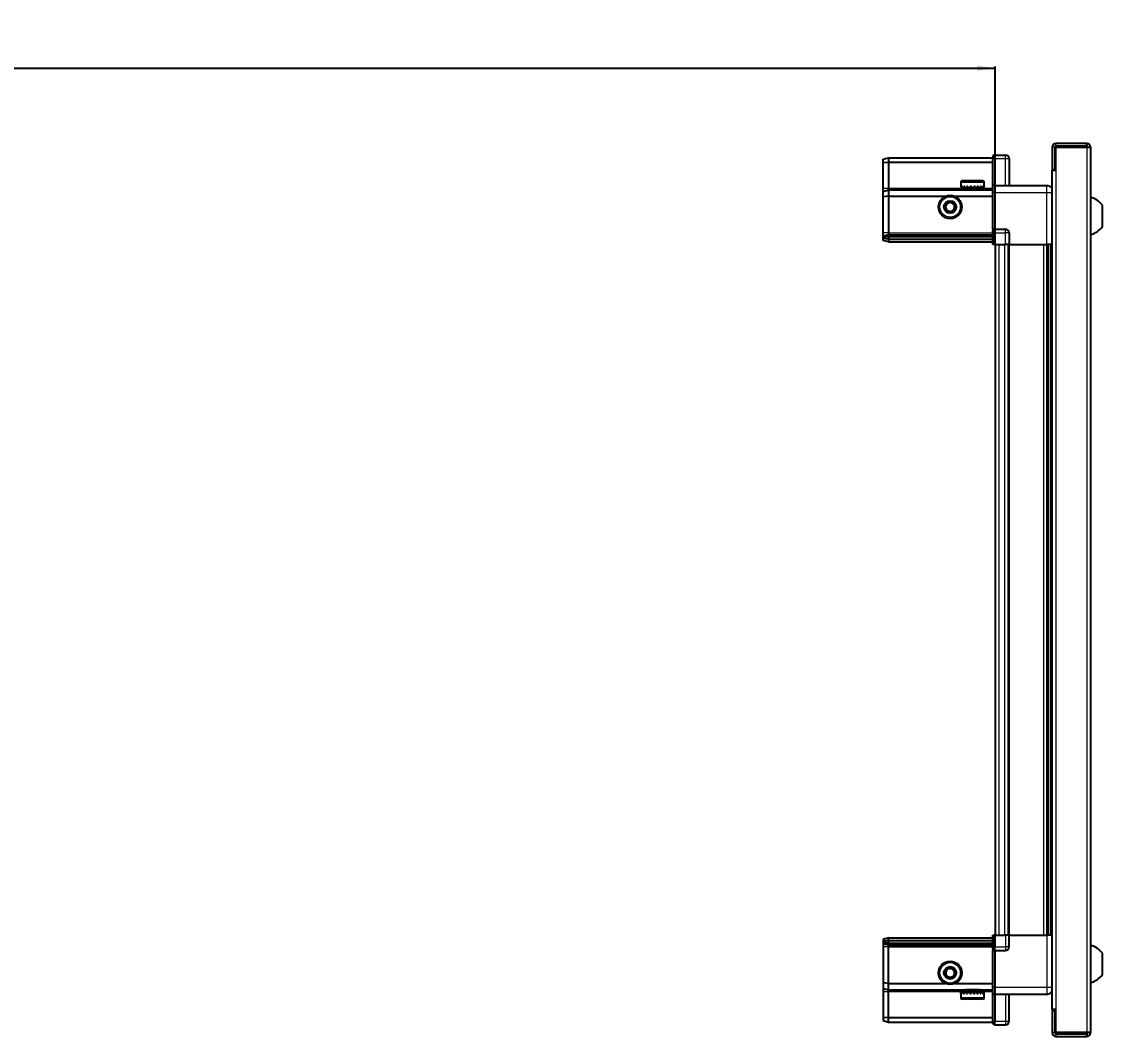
# Model space of a CAD drawing. Header units: millimetres. Extents: x 834 to 4260, y -409 to 1868.
# Drawn here: x 2666 to 3270, y 1227 to 1794 of the extents above; entities that cross this region are included whole.
import ezdxf

# ---------------------------------------------------------------- set-up
doc = ezdxf.new("R2010")
doc.units = ezdxf.units.MM
doc.layers.add('FORMAT', color=7, linetype='Continuous')
doc.styles.add('SLDTEXTSTYLE0', font='TXT', dxfattribs={"width": 0.75})
doc.dimstyles.new('SLDDIMSTYLE0', dxfattribs={"dimtxt": 20, "dimasz": 10, "dimexe": 0, "dimexo": 0.0625, "dimgap": 5, "dimtad": 2, "dimdec": 1, "dimrnd": 1e-09, "dimzin": 12, "dimdsep": 46, "dimtxsty": 'SLDTEXTSTYLE0', "dimsah": 1, "dimcen": 0.09, "dimadec": 0, "dimazin": 3, "dimtfac": 1, "dimtofl": 0, "dimtmove": 0, "dimatfit": 3, "dimfxl": 0, "dimfrac": 2, "dimtolj": 1, "dimtzin": 12, "dimarcsym": 0})

# ---------------------------------------------------------------- blocks, each defined once
blk = doc.blocks.new('_D_4')
at = {"layer": 'FORMAT'}
for p, q in [((1910.07, 1669.77), (1910.07, 1769.26)), ((1910.07, 1768.26), (3210.07, 1768.26)), ((3210.07, 1669.77), (3210.07, 1769.26))]:
    blk.add_line(p, q, dxfattribs=at)
for points in [[(1910.07, 1768.26), (1920.07, 1766.72), (1920.07, 1769.8)], [(3210.07, 1768.26), (3200.07, 1769.8), (3200.07, 1766.72)]]:
    blk.add_solid(points, dxfattribs=at)
at = {"layer": 'FORMAT', "insert": (2530.51, 1794.04), "char_height": 20, "attachment_point": 1, "style": 'SLDTEXTSTYLE0'}
blk.add_mtext('1300', dxfattribs=at)

msp = doc.modelspace()

# ---------------------------------------------------------------- linework, layer by layer
at = {"color": 7, "linetype": 'Continuous', "lineweight": 25}
for p, q in [((3241.92, 1724.16), (3241.92, 1711.76)), ((3243.42, 1724.16), (3243.42, 1711.76)), ((3243.92, 1711.26), (3243.92, 1724.16)), ((3243.92, 1724.16), (3261.32, 1724.16)), ((3261.32, 1726.26), (3244.02, 1726.26)), ((3261.32, 1724.76), (3244.02, 1724.76)), ((3261.32, 1724.76), (3261.32, 1726.26)), ((3261.32, 1724.16), (3263.42, 1724.16)), ((3263.42, 1724.16), (3263.42, 1229.36)), ((3147.42, 1717.45), (3150.42, 1718.26)), ((3147.42, 1715.6), (3147.42, 1717.45)), ((3147.42, 1715.6), (3150.42, 1715.76)), ((3147.42, 1701.26), (3147.42, 1715.6)), ((3150.42, 1718.26), (3150.42, 1715.76)), ((3150.42, 1718.26), (3208.72, 1718.26)), ((3150.42, 1715.76), (3150.42, 1701.26)), ((3150.42, 1715.76), (3208.72, 1715.76)), ((3209.59, 1719.76), (3208.72, 1719.26)), ((3209.59, 1719.76), (3208.72, 1719.26)), ((3208.72, 1719.26), (3208.72, 1717.76)), ((3208.72, 1702.96), (3208.72, 1717.76)), ((3209.92, 1719.76), (3209.59, 1719.76)), ((3209.92, 1719.76), (3209.59, 1719.76)), ((3209.92, 1717.76), (3209.92, 1719.76)), ((3209.92, 1719.76), (3209.92, 1719.76)), ((3209.92, 1719.76), (3215.92, 1719.76)), ((3209.92, 1717.76), (3209.92, 1702.96)), ((3217.92, 1717.76), (3217.92, 1702.76)), ((3241.82, 1711.26), (3241.82, 1242.26)), ((3241.82, 1711.26), (3243.92, 1711.26)), ((3241.92, 1711.76), (3243.42, 1711.76)), ((3190.92, 1704.66), (3190.92, 1701.76)), ((3191.72, 1705.46), (3203.12, 1705.46)), ((3203.92, 1701.76), (3203.92, 1704.66)), ((3147.42, 1699.45), (3147.42, 1701.26)), ((3147.42, 1699.45), (3150.42, 1700.26)), ((3147.42, 1696.42), (3147.42, 1699.45)), ((3150.42, 1701.26), (3150.42, 1700.26)), ((3150.42, 1700.26), (3150.42, 1696.76)), ((3150.42, 1700.26), (3208.72, 1700.26)), ((3190.92, 1701.76), (3190.96, 1701.76)), ((3191.08, 1702.26), (3190.96, 1702.26)), ((3190.96, 1702.26), (3190.96, 1701.76)), ((3190.96, 1701.76), (3191.08, 1701.76)), ((3191.08, 1702.26), (3191.08, 1701.76)), ((3191.08, 1701.76), (3191.49, 1701.76)), ((3191.83, 1702.26), (3191.49, 1702.26)), ((3191.49, 1702.26), (3191.49, 1701.76)), ((3191.49, 1701.76), (3191.83, 1701.76)), ((3191.83, 1702.26), (3191.83, 1701.76)), ((3191.83, 1701.76), (3192.6, 1701.76)), ((3193.12, 1702.26), (3192.6, 1702.26)), ((3192.6, 1702.26), (3192.6, 1701.76)), ((3192.6, 1701.76), (3193.12, 1701.76)), ((3193.02, 1701.76), (3193.02, 1701.66)), ((3193.02, 1701.66), (3201.82, 1701.66)), ((3193.12, 1702.26), (3193.12, 1701.76)), ((3193.12, 1701.76), (3194.18, 1701.76)), ((3193.42, 1701.26), (3194.11, 1700.77)), ((3193.42, 1701.26), (3201.42, 1701.26)), ((3194.11, 1700.77), (3193.42, 1700.29)), ((3193.42, 1700.29), (3193.42, 1700.26)), ((3193.42, 1700.29), (3201.42, 1700.29)), ((3194.11, 1700.77), (3200.73, 1700.77)), ((3194.84, 1702.26), (3194.18, 1702.26)), ((3194.18, 1702.26), (3194.18, 1701.76)), ((3194.18, 1701.76), (3194.84, 1701.76)), ((3194.84, 1702.26), (3194.84, 1701.76)), ((3194.84, 1701.76), (3196.08, 1701.76)), ((3196.81, 1702.26), (3196.08, 1702.26)), ((3196.08, 1702.26), (3196.08, 1701.76)), ((3196.08, 1701.76), (3196.51, 1701.76)), ((3196.51, 1702.26), (3196.51, 1701.76)), ((3196.81, 1702.26), (3196.81, 1701.76)), ((3196.81, 1701.76), (3198.11, 1701.76)), ((3198.84, 1702.26), (3198.11, 1702.26)), ((3198.11, 1702.26), (3198.11, 1701.76)), ((3198.38, 1702.26), (3198.38, 1701.76)), ((3198.38, 1701.76), (3198.84, 1701.76)), ((3198.84, 1702.26), (3198.84, 1701.76)), ((3198.84, 1701.76), (3200.08, 1701.76)), ((3200.73, 1702.26), (3200.08, 1702.26)), ((3200.08, 1702.26), (3200.08, 1701.76)), ((3200.08, 1701.76), (3200.73, 1701.76)), ((3200.73, 1702.26), (3200.73, 1701.76)), ((3200.73, 1701.76), (3201.78, 1701.76)), ((3200.73, 1700.77), (3201.42, 1701.26)), ((3201.42, 1700.29), (3200.73, 1700.77)), ((3201.42, 1700.26), (3201.42, 1700.29)), ((3202.3, 1702.26), (3201.78, 1702.26)), ((3201.78, 1702.26), (3201.78, 1701.76)), ((3201.78, 1701.76), (3202.3, 1701.76)), ((3201.82, 1701.66), (3201.82, 1701.76)), ((3202.3, 1702.26), (3202.3, 1701.76)), ((3202.3, 1701.76), (3203.06, 1701.76)), ((3203.39, 1702.26), (3203.06, 1702.26)), ((3203.06, 1702.26), (3203.06, 1701.76)), ((3203.06, 1701.76), (3203.39, 1701.76)), ((3203.39, 1702.26), (3203.39, 1701.76)), ((3203.39, 1701.76), (3203.78, 1701.76)), ((3203.89, 1702.26), (3203.78, 1702.26)), ((3203.78, 1702.26), (3203.78, 1701.76)), ((3203.78, 1701.76), (3203.89, 1701.76)), ((3203.89, 1702.26), (3203.89, 1701.76)), ((3203.89, 1701.76), (3203.92, 1701.76)), ((3208.72, 1702.76), (3208.72, 1702.96)), ((3209.92, 1702.76), (3208.72, 1702.76)), ((3208.72, 1698.76), (3208.72, 1702.76)), ((3208.72, 1678.46), (3208.72, 1698.76)), ((3209.92, 1702.96), (3209.92, 1702.76)), ((3209.92, 1702.76), (3209.92, 1698.76)), ((3209.92, 1702.76), (3238.92, 1702.76)), ((3209.92, 1698.76), (3209.92, 1678.46)), ((3150.42, 1696.76), (3147.42, 1696.42)), ((3147.42, 1676.26), (3147.42, 1696.42)), ((3150.42, 1696.76), (3150.42, 1676.26)), ((3150.42, 1696.76), (3182.42, 1696.76)), ((3187.42, 1696.76), (3208.72, 1696.76)), ((3270.02, 1679.76), (3270.02, 1691.76)), ((3147.42, 1674.45), (3147.42, 1676.26)), ((3150.42, 1675.26), (3147.42, 1674.45)), ((3147.42, 1673.71), (3147.42, 1674.45)), ((3150.42, 1674.26), (3147.42, 1673.71)), ((3147.42, 1673.21), (3147.42, 1673.71)), ((3150.42, 1676.26), (3150.42, 1675.26)), ((3150.42, 1675.26), (3150.42, 1674.26)), ((3150.42, 1675.26), (3208.72, 1675.26)), ((3150.42, 1674.26), (3150.42, 1672.76)), ((3150.42, 1674.26), (3208.72, 1674.26)), ((3208.72, 1678.26), (3208.72, 1678.46)), ((3209.92, 1678.26), (3208.72, 1678.26)), ((3208.72, 1678.26), (3208.72, 1677.58)), ((3208.72, 1669.76), (3208.72, 1677.58)), ((3209.59, 1676.26), (3209.59, 1669.76)), ((3209.92, 1678.46), (3209.92, 1678.26)), ((3209.92, 1676.26), (3209.92, 1678.26)), ((3209.92, 1678.26), (3215.92, 1678.26)), ((3209.92, 1676.26), (3209.92, 1678.26)), ((3209.92, 1676.26), (3209.92, 1669.76)), ((3217.92, 1676.26), (3217.92, 1669.76)), ((3150.42, 1672.76), (3147.42, 1673.21)), ((3147.42, 1672.06), (3147.42, 1673.21)), ((3150.42, 1671.26), (3147.42, 1672.06)), ((3150.42, 1672.76), (3208.72, 1672.76)), ((3150.42, 1672.76), (3150.42, 1671.26)), ((3150.42, 1671.26), (3208.72, 1671.26)), ((3209.59, 1669.76), (3208.72, 1669.76)), ((3209.92, 1669.76), (3209.59, 1669.76)), ((3209.92, 1669.76), (3215.92, 1669.76)), ((3210.07, 1669.76), (3210.07, 1283.76)), ((3217.92, 1669.76), (3215.92, 1669.76)), ((3217.27, 1669.76), (3217.27, 1283.76)), ((3217.92, 1669.76), (3238.92, 1669.76)), ((3239.94, 1283.76), (3239.94, 1669.76)), ((3239.98, 1283.76), (3239.98, 1669.76)), ((3241.77, 1669.76), (3241.77, 1283.76)), ((3150.42, 1282.26), (3147.42, 1281.45)), ((3147.42, 1281.45), (3147.42, 1280.3)), ((3150.42, 1280.76), (3147.42, 1280.3)), ((3150.42, 1280.76), (3150.42, 1282.26)), ((3150.42, 1282.26), (3208.72, 1282.26)), ((3150.42, 1279.26), (3150.42, 1280.76)), ((3150.42, 1280.76), (3208.72, 1280.76)), ((3208.72, 1275.93), (3208.72, 1283.76)), ((3208.72, 1283.76), (3209.59, 1283.76)), ((3209.59, 1283.76), (3209.59, 1283.76)), ((3209.59, 1283.76), (3209.59, 1277.26)), ((3209.92, 1283.76), (3209.59, 1283.76)), ((3209.92, 1283.76), (3209.92, 1277.26)), ((3209.92, 1283.76), (3209.92, 1283.76)), ((3209.92, 1283.76), (3215.92, 1283.76)), ((3209.92, 1283.76), (3209.92, 1277.26)), ((3217.92, 1283.76), (3215.92, 1283.76)), ((3217.92, 1277.26), (3217.92, 1283.76)), ((3217.92, 1283.76), (3238.92, 1283.76)), ((3147.42, 1280.3), (3147.42, 1279.8)), ((3150.42, 1279.26), (3147.42, 1279.8)), ((3147.42, 1279.8), (3147.42, 1279.06)), ((3150.42, 1278.26), (3147.42, 1279.06)), ((3147.42, 1279.06), (3147.42, 1277.26)), ((3147.42, 1277.26), (3147.42, 1257.09)), ((3150.42, 1279.26), (3208.72, 1279.26)), ((3150.42, 1278.26), (3150.42, 1279.26)), ((3150.42, 1278.26), (3208.72, 1278.26)), ((3150.42, 1277.26), (3150.42, 1278.26)), ((3150.42, 1256.76), (3150.42, 1277.26)), ((3208.72, 1275.93), (3208.72, 1275.26)), ((3209.92, 1275.26), (3208.72, 1275.26)), ((3208.72, 1275.06), (3208.72, 1275.26)), ((3208.72, 1254.76), (3208.72, 1275.06)), ((3209.92, 1275.26), (3209.92, 1277.26)), ((3209.92, 1275.26), (3209.92, 1275.06)), ((3209.92, 1275.26), (3215.92, 1275.26)), ((3209.92, 1275.06), (3209.92, 1254.76)), ((3270.02, 1261.76), (3270.02, 1273.76)), ((3150.42, 1256.76), (3147.42, 1257.09)), ((3147.42, 1257.09), (3147.42, 1254.06)), ((3150.42, 1256.76), (3182.42, 1256.76)), ((3150.42, 1253.26), (3150.42, 1256.76)), ((3187.42, 1256.76), (3208.72, 1256.76)), ((3147.42, 1254.06), (3150.42, 1253.26)), ((3147.42, 1254.06), (3147.42, 1252.26)), ((3147.42, 1252.26), (3147.42, 1237.91)), ((3150.42, 1253.26), (3208.72, 1253.26)), ((3150.42, 1252.26), (3150.42, 1253.26)), ((3150.42, 1237.76), (3150.42, 1252.26)), ((3190.92, 1251.76), (3190.92, 1248.86)), ((3190.94, 1251.76), (3190.92, 1251.76)), ((3190.94, 1251.26), (3190.94, 1251.76)), ((3191.04, 1251.76), (3190.94, 1251.76)), ((3190.94, 1251.26), (3191.04, 1251.26)), ((3191.04, 1251.26), (3191.04, 1251.76)), ((3191.41, 1251.76), (3191.04, 1251.76)), ((3191.41, 1251.26), (3191.41, 1251.76)), ((3191.73, 1251.76), (3191.41, 1251.76)), ((3191.41, 1251.26), (3191.73, 1251.26)), ((3191.73, 1251.26), (3191.73, 1251.76)), ((3192.47, 1251.76), (3191.73, 1251.76)), ((3192.47, 1251.26), (3192.47, 1251.76)), ((3192.97, 1251.76), (3192.47, 1251.76)), ((3192.47, 1251.26), (3192.97, 1251.26)), ((3192.97, 1251.26), (3192.97, 1251.76)), ((3194.01, 1251.76), (3192.97, 1251.76)), ((3193.02, 1251.86), (3193.02, 1251.76)), ((3201.82, 1251.86), (3193.02, 1251.86)), ((3193.42, 1253.26), (3193.42, 1253.22)), ((3193.42, 1253.22), (3194.11, 1252.74)), ((3201.42, 1253.22), (3193.42, 1253.22)), ((3194.11, 1252.74), (3193.42, 1252.26)), ((3201.42, 1252.26), (3193.42, 1252.26)), ((3194.01, 1251.26), (3194.01, 1251.76)), ((3194.66, 1251.76), (3194.01, 1251.76)), ((3194.01, 1251.26), (3194.66, 1251.26)), ((3200.73, 1252.74), (3194.11, 1252.74)), ((3194.66, 1251.26), (3194.66, 1251.76)), ((3195.89, 1251.76), (3194.66, 1251.76)), ((3195.89, 1251.26), (3195.89, 1251.76)), ((3196.38, 1251.76), (3195.89, 1251.76)), ((3195.89, 1251.26), (3196.61, 1251.26)), ((3196.38, 1251.26), (3196.38, 1251.76)), ((3196.61, 1251.26), (3196.61, 1251.76)), ((3197.91, 1251.76), (3196.61, 1251.76)), ((3197.91, 1251.26), (3197.91, 1251.76)), ((3197.91, 1251.26), (3198.64, 1251.26)), ((3198.25, 1251.26), (3198.25, 1251.76)), ((3198.64, 1251.76), (3198.25, 1251.76)), ((3198.64, 1251.26), (3198.64, 1251.76)), ((3199.89, 1251.76), (3198.64, 1251.76)), ((3199.89, 1251.26), (3199.89, 1251.76)), ((3200.56, 1251.76), (3199.89, 1251.76)), ((3199.89, 1251.26), (3200.56, 1251.26)), ((3200.56, 1251.26), (3200.56, 1251.76)), ((3201.63, 1251.76), (3200.56, 1251.76)), ((3200.73, 1252.74), (3201.42, 1253.22)), ((3201.42, 1252.26), (3200.73, 1252.74)), ((3201.42, 1253.22), (3201.42, 1253.26)), ((3201.63, 1251.26), (3201.63, 1251.76)), ((3202.16, 1251.76), (3201.63, 1251.76)), ((3201.63, 1251.26), (3202.16, 1251.26)), ((3201.82, 1251.76), (3201.82, 1251.86)), ((3202.16, 1251.26), (3202.16, 1251.76)), ((3202.95, 1251.76), (3202.16, 1251.76)), ((3202.95, 1251.26), (3202.95, 1251.76)), ((3203.3, 1251.76), (3202.95, 1251.76)), ((3202.95, 1251.26), (3203.3, 1251.26)), ((3203.3, 1251.26), (3203.3, 1251.76)), ((3203.74, 1251.76), (3203.3, 1251.76)), ((3203.74, 1251.26), (3203.74, 1251.76)), ((3203.87, 1251.76), (3203.74, 1251.76)), ((3203.74, 1251.26), (3203.87, 1251.26)), ((3203.87, 1251.26), (3203.87, 1251.76)), ((3203.92, 1251.76), (3203.87, 1251.76)), ((3203.92, 1248.86), (3203.92, 1251.76)), ((3208.72, 1250.76), (3208.72, 1254.76)), ((3209.92, 1250.76), (3208.72, 1250.76)), ((3208.72, 1250.56), (3208.72, 1250.76)), ((3208.72, 1235.76), (3208.72, 1250.56)), ((3209.92, 1254.76), (3209.92, 1250.76)), ((3209.92, 1250.76), (3209.92, 1250.56)), ((3209.92, 1250.76), (3238.92, 1250.76)), ((3209.92, 1250.56), (3209.92, 1235.76)), ((3209.92, 1250.56), (3209.92, 1235.76)), ((3217.92, 1235.76), (3217.92, 1250.76)), ((3203.12, 1248.06), (3191.72, 1248.06)), ((3243.92, 1242.26), (3241.82, 1242.26)), ((3241.92, 1241.76), (3243.42, 1241.76)), ((3241.92, 1241.76), (3241.92, 1229.36)), ((3243.42, 1241.76), (3243.42, 1229.36)), ((3243.92, 1229.36), (3243.92, 1242.26)), ((3147.42, 1237.91), (3150.42, 1237.76)), ((3147.42, 1237.91), (3147.42, 1236.06)), ((3147.42, 1236.06), (3150.42, 1235.26)), ((3150.42, 1237.76), (3208.72, 1237.76)), ((3150.42, 1235.26), (3150.42, 1237.76)), ((3150.42, 1235.26), (3208.72, 1235.26)), ((3208.72, 1235.76), (3208.72, 1234.26)), ((3208.72, 1234.26), (3209.59, 1233.76)), ((3209.92, 1233.76), (3209.59, 1233.76)), ((3209.92, 1233.76), (3209.92, 1235.76)), ((3209.92, 1233.76), (3215.92, 1233.76)), ((3261.32, 1229.36), (3243.92, 1229.36)), ((3244.02, 1228.76), (3261.32, 1228.76)), ((3244.02, 1227.26), (3261.32, 1227.26)), ((3263.42, 1229.36), (3261.32, 1229.36)), ((3261.32, 1228.76), (3261.32, 1227.26))]:
    msp.add_line(p, q, dxfattribs=at)
at = {"color": 8, "linetype": 'Continuous', "lineweight": 18}
for p, q in [((3243.42, 1724.16), (3241.92, 1724.16)), ((3244.02, 1724.76), (3244.02, 1726.26)), ((3261.32, 1724.16), (3261.32, 1229.36)), ((3209.92, 1717.76), (3208.72, 1717.76)), ((3209.92, 1717.76), (3215.92, 1717.76)), ((3215.92, 1717.76), (3215.92, 1719.76)), ((3215.92, 1717.76), (3217.92, 1717.76)), ((3215.92, 1702.76), (3215.92, 1717.76)), ((3243.92, 1711.26), (3243.92, 1242.26)), ((3190.92, 1704.66), (3203.92, 1704.66)), ((3147.42, 1701.26), (3150.42, 1701.26)), ((3150.42, 1701.26), (3193.42, 1701.26)), ((3201.42, 1701.26), (3208.72, 1701.26)), ((3208.72, 1702.96), (3209.92, 1702.96)), ((3209.92, 1698.76), (3208.72, 1698.76)), ((3209.92, 1698.76), (3238.92, 1698.76)), ((3238.92, 1669.76), (3238.92, 1698.76)), ((3150.42, 1676.26), (3147.42, 1676.26)), ((3150.42, 1676.26), (3208.72, 1676.26)), ((3208.72, 1678.46), (3209.92, 1678.46)), ((3209.92, 1676.26), (3209.59, 1676.26)), ((3209.92, 1676.26), (3215.92, 1676.26)), ((3215.92, 1676.26), (3215.92, 1678.26)), ((3215.92, 1669.76), (3215.92, 1676.26)), ((3217.92, 1676.26), (3215.92, 1676.26)), ((3212.07, 1669.76), (3212.07, 1283.76)), ((3215.27, 1669.76), (3215.27, 1283.76)), ((3217.92, 1669.76), (3217.92, 1283.76)), ((3237.32, 1283.76), (3237.32, 1669.76)), ((3238.74, 1669.76), (3238.74, 1283.76)), ((3241.18, 1283.76), (3241.18, 1669.76)), ((3209.92, 1283.76), (3209.59, 1283.76)), ((3215.92, 1283.76), (3215.92, 1277.26)), ((3238.92, 1283.76), (3238.92, 1254.76)), ((3150.42, 1277.26), (3147.42, 1277.26)), ((3150.42, 1277.26), (3208.72, 1277.26)), ((3209.92, 1275.06), (3208.72, 1275.06)), ((3209.92, 1277.26), (3209.59, 1277.26)), ((3209.92, 1277.26), (3215.92, 1277.26)), ((3217.92, 1277.26), (3215.92, 1277.26)), ((3215.92, 1277.26), (3215.92, 1275.26)), ((3147.42, 1252.26), (3150.42, 1252.26)), ((3150.42, 1252.26), (3193.42, 1252.26)), ((3201.42, 1252.26), (3208.72, 1252.26)), ((3209.92, 1254.76), (3208.72, 1254.76)), ((3209.92, 1250.56), (3208.72, 1250.56)), ((3209.92, 1254.76), (3238.92, 1254.76)), ((3215.92, 1250.76), (3215.92, 1235.76)), ((3203.92, 1248.86), (3190.92, 1248.86)), ((3209.92, 1235.76), (3208.72, 1235.76)), ((3209.92, 1235.76), (3215.92, 1235.76)), ((3215.92, 1235.76), (3217.92, 1235.76)), ((3215.92, 1235.76), (3215.92, 1233.76)), ((3243.42, 1229.36), (3241.92, 1229.36)), ((3244.02, 1228.76), (3244.02, 1227.26))]:
    msp.add_line(p, q, dxfattribs=at)
at = {"color": 7, "linetype": 'Continuous', "lineweight": 25}
for centre, radius in [((3184.92, 1690.76), 6.5), ((3184.92, 1690.76), 3.46), ((3184.92, 1262.76), 6.5), ((3184.92, 1262.76), 3.46)]:
    msp.add_circle(centre, radius, dxfattribs=at)
at = {"color": 8, "linetype": 'Continuous', "lineweight": 18}
for centre in [(3184.92, 1690.76), (3184.92, 1262.76)]:
    msp.add_circle(centre, 5.7, dxfattribs=at)
at = {"color": 7, "linetype": 'Continuous', "lineweight": 25}
for centre, radius, start, end in [((3244.02, 1724.16), 2.1, 90, 180), ((3244.02, 1724.16), 0.6, 90, 180), ((3261.32, 1724.16), 2.1, 0, 90), ((3261.32, 1724.16), 0.6, 0, 90), ((3215.92, 1717.76), 2, 0, 90), ((3191.72, 1704.66), 0.8, 90, 180), ((3203.12, 1704.66), 0.8, 0, 90), ((3193.02, 1701.26), 0.4, 0, 90), ((3201.82, 1701.26), 0.4, 90, 180), ((3184.92, 1690.76), 2.5, 120.74103, 180.74103), ((3184.92, 1690.76), 2.5, 60.74103, 120.74103), ((3184.92, 1690.76), 2.5, 0.74103, 60.74103), ((3260.4, 1684.73), 11.91, 36.1266, 75.29965), ((3184.92, 1690.76), 2.5, 180.74103, 240.74103), ((3184.92, 1690.76), 2.5, 240.74103, 300.74103), ((3184.92, 1690.76), 2.5, 300.74103, 0.74103), ((3260.4, 1686.78), 11.91, 284.70035, 323.8734), ((3215.92, 1676.26), 2, 0, 90), ((3215.92, 1277.26), 2, 270, 0), ((3260.4, 1266.73), 11.91, 36.1266, 75.29965), ((3184.92, 1262.76), 2.5, 155.91157, 215.91157), ((3184.92, 1262.76), 2.5, 95.91157, 155.91157), ((3184.92, 1262.76), 2.5, 35.91157, 95.91157), ((3184.92, 1262.76), 2.5, 335.91157, 35.91157), ((3184.92, 1262.76), 2.5, 215.91157, 275.91157), ((3184.92, 1262.76), 2.5, 275.91157, 335.91157), ((3260.4, 1268.78), 11.91, 284.70035, 323.8734), ((3193.02, 1252.26), 0.4, 270, 0), ((3201.82, 1252.26), 0.4, 180, 270), ((3191.72, 1248.86), 0.8, 180, 270), ((3203.12, 1248.86), 0.8, 270, 0), ((3215.92, 1235.76), 2, 270, 0), ((3244.02, 1229.36), 2.1, 180, 270), ((3244.02, 1229.36), 0.6, 180, 270), ((3261.32, 1229.36), 2.1, 270, 0), ((3261.32, 1229.36), 0.6, 270, 0)]:
    msp.add_arc(centre, radius, start, end, dxfattribs=at)
for centre, start_param, end_param in [((3206.12, 1676.26), 0, 0.722734), ((3206.12, 1277.26), 5.560451, 6.283185)]:
    msp.add_ellipse(centre, major_axis=(3.46, 0), ratio=0.57735, start_param=start_param, end_param=end_param, dxfattribs=at)
for points, knots in [([(3238.92, 1702.76), (3239.36, 1702.71), (3240.04, 1702.64), (3240.85, 1702.2), (3241.41, 1701.76), (3241.68, 1701.39), (3241.82, 1701.21)], [0, 0, 0, 0, 0.384298, 0.591173, 0.802437, 1, 1, 1, 1]), ([(3182.4, 1692.17), (3182.84, 1692.43), (3183.67, 1692.92), (3184.5, 1693.42), (3184.88, 1693.64)], [0, 0, 0, 0, 0.534686, 1, 1, 1, 1]), ([(3182.44, 1689.28), (3182.44, 1689.41), (3182.43, 1690), (3182.42, 1691), (3182.41, 1691.82), (3182.4, 1692.17)], [0, 0, 0, 0, 0.133125, 0.637099, 1, 1, 1, 1]), ([(3184.88, 1693.64), (3185.33, 1693.39), (3186.17, 1692.92), (3187.01, 1692.45), (3187.4, 1692.23)], [0, 0, 0, 0, 0.534686, 1, 1, 1, 1]), ([(3187.4, 1692.23), (3187.4, 1691.89), (3187.42, 1691.06), (3187.43, 1690.07), (3187.44, 1689.47), (3187.44, 1689.35)], [0, 0, 0, 0, 0.362901, 0.866875, 1, 1, 1, 1]), ([(3184.96, 1687.87), (3184.51, 1688.12), (3183.67, 1688.59), (3182.83, 1689.06), (3182.44, 1689.28)], [0, 0, 0, 0, 0.5346859, 1, 1, 1, 1]), ([(3187.44, 1689.35), (3186.99, 1689.08), (3186.17, 1688.59), (3185.34, 1688.1), (3184.96, 1687.87)], [0, 0, 0, 0, 0.534686, 1, 1, 1, 1]), ([(3241.77, 1669.76), (3241.73, 1669.76), (3241.51, 1669.76), (3240.79, 1669.76), (3239.83, 1669.76), (3239.18, 1669.76), (3238.92, 1669.76)], [0, 0, 0, 0, 0.071707, 0.420979, 0.770251, 1, 1, 1, 1]), ([(3241.77, 1283.76), (3241.73, 1283.76), (3241.51, 1283.76), (3240.79, 1283.76), (3239.83, 1283.76), (3239.18, 1283.76), (3238.92, 1283.76)], [0, 0, 0, 0, 0.071707, 0.420979, 0.770251, 1, 1, 1, 1]), ([(3182.05, 1262.46), (3182.26, 1262.93), (3182.65, 1263.81), (3183.04, 1264.69), (3183.23, 1265.1)], [0, 0, 0, 0, 0.534686, 1, 1, 1, 1]), ([(3183.23, 1265.1), (3183.57, 1265.13), (3184.39, 1265.22), (3185.38, 1265.32), (3185.97, 1265.38), (3186.1, 1265.39)], [0, 0, 0, 0, 0.3629006, 0.8668753, 1, 1, 1, 1]), ([(3186.1, 1265.39), (3186.4, 1264.97), (3186.97, 1264.19), (3187.53, 1263.42), (3187.79, 1263.05)], [0, 0, 0, 0, 0.534686, 1, 1, 1, 1]), ([(3187.79, 1263.05), (3187.58, 1262.58), (3187.19, 1261.7), (3186.79, 1260.83), (3186.61, 1260.42)], [0, 0, 0, 0, 0.5346859, 1, 1, 1, 1]), ([(3183.74, 1260.12), (3183.44, 1260.54), (3182.87, 1261.32), (3182.31, 1262.1), (3182.05, 1262.46)], [0, 0, 0, 0, 0.534686, 1, 1, 1, 1]), ([(3186.61, 1260.42), (3186.49, 1260.41), (3185.89, 1260.34), (3184.9, 1260.24), (3184.08, 1260.16), (3183.74, 1260.12)], [0, 0, 0, 0, 0.1331247, 0.6370994, 1, 1, 1, 1]), ([(3238.92, 1250.76), (3239.36, 1250.8), (3240.04, 1250.88), (3240.85, 1251.31), (3241.41, 1251.75), (3241.68, 1252.12), (3241.82, 1252.31)], [0, 0, 0, 0, 0.384298, 0.591173, 0.802437, 1, 1, 1, 1])]:
    msp.add_open_spline(points, degree=3, knots=knots, dxfattribs=at)
at = {"color": 8, "linetype": 'Continuous', "lineweight": 18}
for points in [[(3238.92, 1698.76), (3238.92, 1699.28), (3238.92, 1700.33), (3238.92, 1701.65), (3238.92, 1702.58), (3238.92, 1702.7), (3238.92, 1702.76)], [(3238.92, 1254.76), (3238.92, 1254.23), (3238.92, 1253.18), (3238.92, 1251.86), (3238.92, 1250.94), (3238.92, 1250.82), (3238.92, 1250.76)]]:
    msp.add_open_spline(points, degree=3, dxfattribs=at)
for points in [[(3238.92, 1698.76), (3239.36, 1698.76), (3240.04, 1698.76), (3240.85, 1698.76), (3241.41, 1698.76), (3241.68, 1698.76), (3241.82, 1698.76)], [(3238.92, 1254.76), (3239.36, 1254.76), (3240.04, 1254.76), (3240.85, 1254.76), (3241.41, 1254.76), (3241.68, 1254.76), (3241.82, 1254.76)]]:
    msp.add_open_spline(points, degree=3, knots=[0, 0, 0, 0, 0.384298, 0.591173, 0.802437, 1, 1, 1, 1], dxfattribs=at)

# ---------------------------------------------------------------- dimensions: what is measured, and where the dimension line sits
at = {"layer": 'FORMAT'}
dim = msp.add_linear_dim(base=(3210.07, 1768.26), p1=(1910.07, 1669.76), p2=(3210.07, 1669.76), angle=0, dimstyle='SLDDIMSTYLE0', dxfattribs=at)
dim.commit()
dim.dimension.update_dxf_attribs({"geometry": '_D_4', "text_midpoint": (2560.07, 1768.26), "dimtype": 160})

doc.saveas('drawing.dxf')
